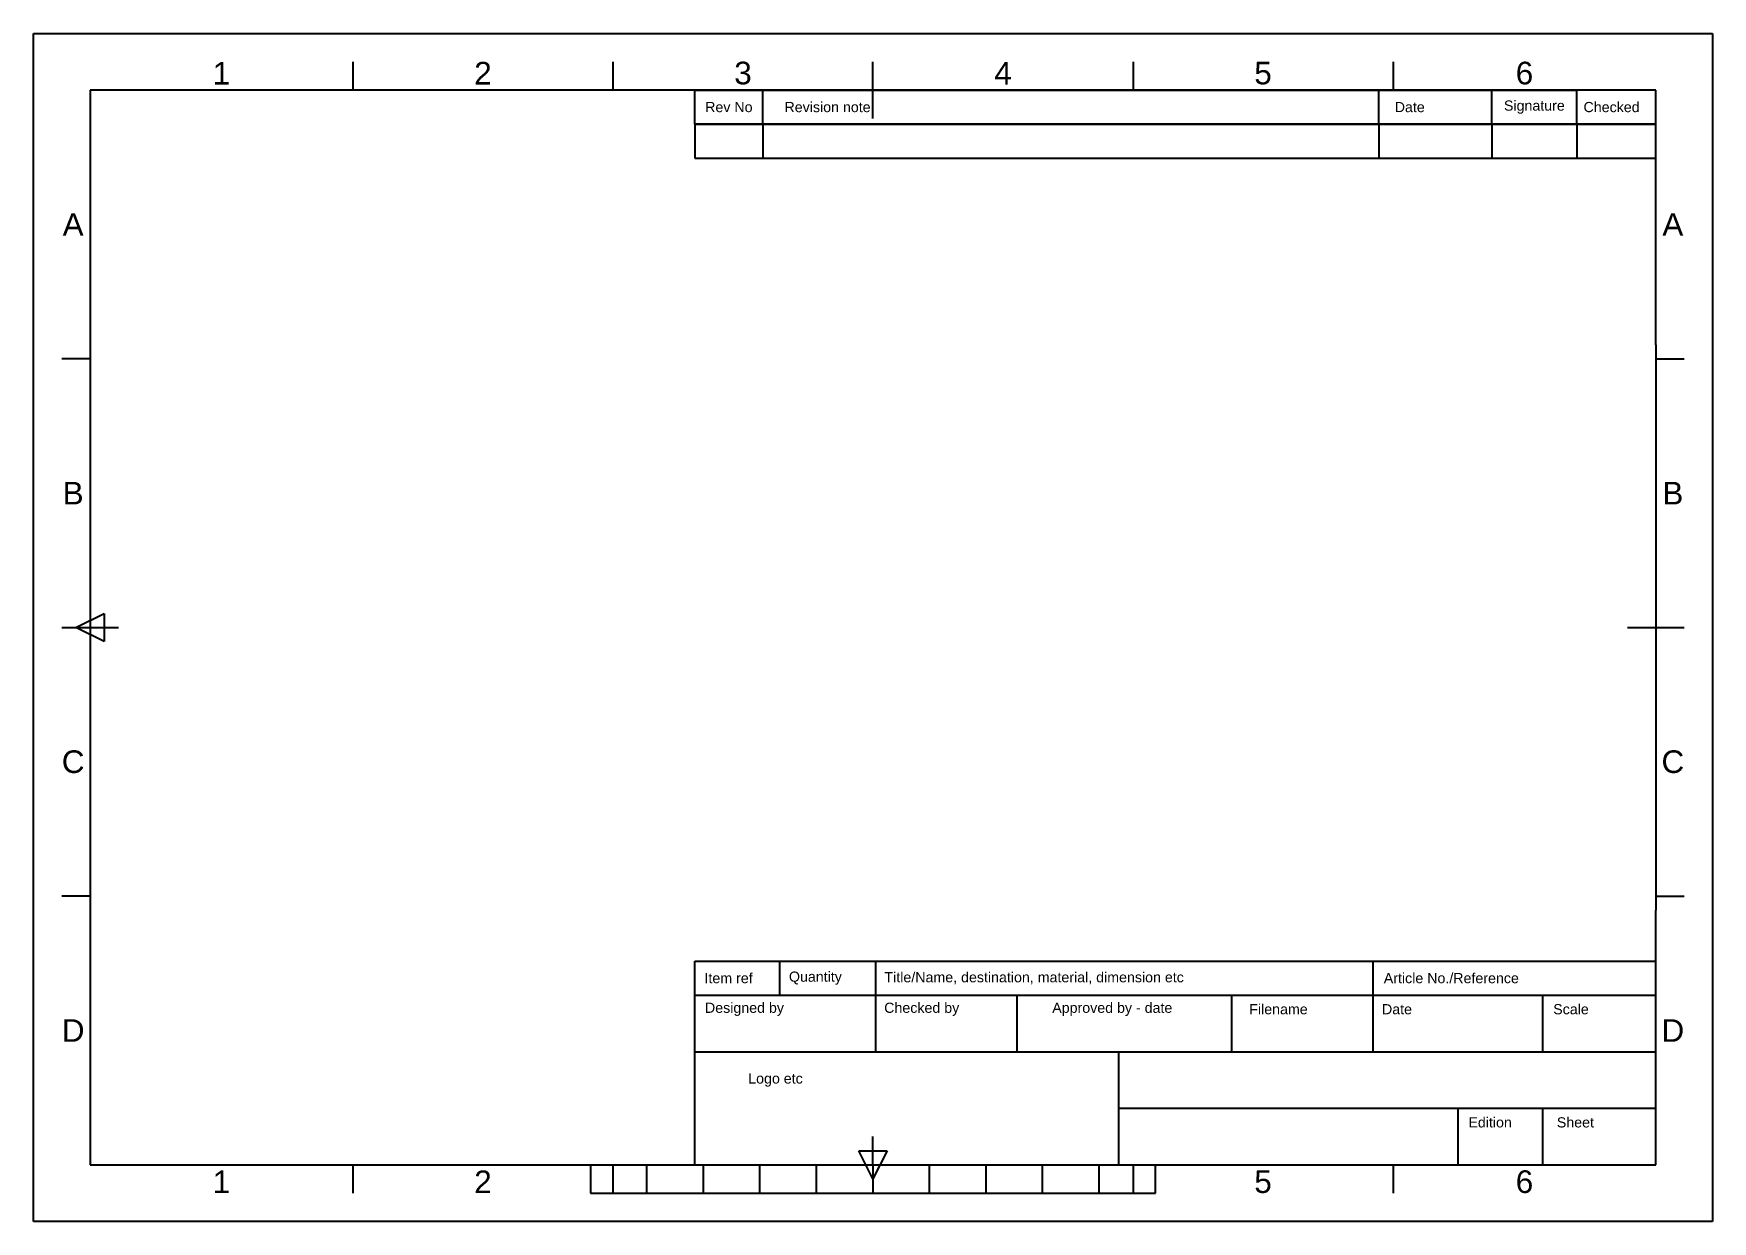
# Model space of a CAD drawing. Header units: millimetres. Extents: x 0 to 297, y 0 to 210.
import ezdxf

# ---------------------------------------------------------------- set-up
doc = ezdxf.new("R2010")
doc.units = ezdxf.units.MM
doc.layers.get('0').update_dxf_attribs({"lineweight": 25, "true_color": 0xffffff})
for name, color, linetype, lineweight, true_color in [('Border', 7, 'Continuous', 25, 0xffffff), ('Revision', 7, 'Continuous', 25, 0xffffff), ('Title', 7, 'Continuous', 25, 0xffffff)]:
    doc.layers.add(name, color=color, linetype=linetype, lineweight=lineweight, true_color=true_color)
doc.styles.add('textstyle20', font='')
doc.styles.add('textstyle21', font='')
doc.styles.add('textstyle22', font='')
doc.styles.add('textstyle23', font='')
doc.styles.add('textstyle24', font='')
doc.styles.add('textstyle25', font='')
doc.styles.add('textstyle26', font='')
doc.styles.add('textstyle27', font='')
doc.styles.add('textstyle28', font='')
doc.styles.add('textstyle29', font='')
doc.styles.add('textstyle30', font='')
doc.styles.add('textstyle31', font='')
doc.styles.add('textstyle32', font='')
doc.styles.add('textstyle33', font='')
doc.styles.add('textstyle34', font='')
doc.styles.add('textstyle35', font='')
doc.styles.add('textstyle36', font='')
doc.styles.add('textstyle37', font='')
doc.styles.add('textstyle52', font='')
doc.styles.add('textstyle53', font='')
doc.styles.add('textstyle54', font='')
doc.styles.add('textstyle55', font='')
doc.styles.add('textstyle56', font='')
doc.styles.add('textstyle57', font='')
doc.styles.add('textstyle58', font='')
doc.styles.add('textstyle59', font='')
doc.styles.add('textstyle60', font='')
doc.styles.add('textstyle61', font='')
doc.styles.add('textstyle62', font='')
doc.styles.add('textstyle63', font='')
doc.styles.add('textstyle64', font='')
doc.styles.add('textstyle65', font='')
doc.styles.add('textstyle66', font='')
doc.styles.add('textstyle67', font='')
doc.styles.add('textstyle68', font='')
doc.styles.add('textstyle69', font='')
doc.styles.get('textstyle20').set_extended_font_data('Arial')
doc.styles.get('textstyle21').set_extended_font_data('Arial')
doc.styles.get('textstyle22').set_extended_font_data('Arial')
doc.styles.get('textstyle23').set_extended_font_data('Arial')
doc.styles.get('textstyle24').set_extended_font_data('Arial')
doc.styles.get('textstyle25').set_extended_font_data('Arial')
doc.styles.get('textstyle26').set_extended_font_data('Arial')
doc.styles.get('textstyle27').set_extended_font_data('Arial')
doc.styles.get('textstyle28').set_extended_font_data('Arial')
doc.styles.get('textstyle29').set_extended_font_data('Arial')
doc.styles.get('textstyle30').set_extended_font_data('Arial')
doc.styles.get('textstyle31').set_extended_font_data('Arial')
doc.styles.get('textstyle32').set_extended_font_data('Arial')
doc.styles.get('textstyle33').set_extended_font_data('Arial')
doc.styles.get('textstyle34').set_extended_font_data('Arial')
doc.styles.get('textstyle35').set_extended_font_data('Arial')
doc.styles.get('textstyle36').set_extended_font_data('Arial')
doc.styles.get('textstyle37').set_extended_font_data('Arial')
doc.styles.get('textstyle52').set_extended_font_data('Arial')
doc.styles.get('textstyle53').set_extended_font_data('Arial')
doc.styles.get('textstyle54').set_extended_font_data('Arial')
doc.styles.get('textstyle55').set_extended_font_data('Arial')
doc.styles.get('textstyle56').set_extended_font_data('Arial')
doc.styles.get('textstyle57').set_extended_font_data('Arial')
doc.styles.get('textstyle58').set_extended_font_data('Arial')
doc.styles.get('textstyle59').set_extended_font_data('Arial')
doc.styles.get('textstyle60').set_extended_font_data('Arial')
doc.styles.get('textstyle61').set_extended_font_data('Arial')
doc.styles.get('textstyle62').set_extended_font_data('Arial')
doc.styles.get('textstyle63').set_extended_font_data('Arial')
doc.styles.get('textstyle64').set_extended_font_data('Arial')
doc.styles.get('textstyle65').set_extended_font_data('Arial')
doc.styles.get('textstyle66').set_extended_font_data('Arial')
doc.styles.get('textstyle67').set_extended_font_data('Arial')
doc.styles.get('textstyle68').set_extended_font_data('Arial')
doc.styles.get('textstyle69').set_extended_font_data('Arial')

# ---------------------------------------------------------------- blocks, each defined once
blk = doc.blocks.new('Revision')
at = {"layer": 'Revision'}
for p, q in [((-170, 0), (-14, 0)), ((-170, -6), (-170, 0)), ((-158, -6), (-158, 0)), ((-49, -6), (-49, 0)), ((-29, -6), (-29, 0)), ((0, 0), (-14, 0)), ((-14, -6), (-14, 0)), ((0, -6), (0, 0)), ((0, -6), (-170, -6)), ((-170, -6), (-170, -12)), ((-170, -6), (-170, -6)), ((-170, -6), (-158, -6)), ((-158, -6), (-158, -12)), ((-158, -6), (-49, -6)), ((-49, -6), (-49, -12)), ((-49, -6), (-29, -6)), ((-29, -6), (-29, -12)), ((-29, -6), (-14, -6)), ((-14, -6), (-14, -12)), ((-14, -6), (0, -6)), ((0, -12), (0, -6)), ((-170, -12), (0, -12))]:
    blk.add_line(p, q, dxfattribs=at)
at = {"layer": 'Revision', "char_height": 1.8, "attachment_point": 5}
for s, insert, style in [('Rev No', (-164, -3), 'textstyle24'), ('Revision note', (-146.54, -3), 'textstyle20'), ('Date', (-43.55, -3), 'textstyle21'), ('Signature', (-21.5, -3), 'textstyle22'), ('Checked', (-7.84, -3), 'textstyle23')]:
    blk.add_mtext(s, dxfattribs=dict(at, insert=insert, style=style))
blk = doc.blocks.new('Title')
at = {"layer": 'Title'}
for p, q in [((-170, 30), (-170, 36)), ((-170, 36), (0, 36)), ((-155, 30), (-155, 36)), ((-138, 30), (-138, 36)), ((-50, 30), (-50, 36)), ((0, 0), (0, 36)), ((-170, 30), (0, 30)), ((-170, 0), (-170, 30)), ((-138, 20), (-138, 30)), ((-113, 20), (-113, 30)), ((-75, 20), (-75, 30)), ((-50, 20), (-50, 30)), ((-20, 20), (-20, 30)), ((-170, 20), (0, 20)), ((-95, 0), (-95, 20)), ((-95, 10), (0, 10)), ((-35, 0), (-35, 10)), ((-20, 0), (-20, 10)), ((0, 0), (0, 10)), ((-170, 0), (0, 0))]:
    blk.add_line(p, q, dxfattribs=at)
at = {"layer": 'Title', "char_height": 1.8, "attachment_point": 5}
for s, insert, style in [('Item ref', (-164.05, 33), 'textstyle26'), ('Quantity', (-148.69, 33), 'textstyle25'), ('Title/Name, destination, material, dimension etc', (-109.99, 33), 'textstyle27'), ('Article No./Reference', (-36.19, 33), 'textstyle28'), ('Designed by', (-161.24, 27.5), 'textstyle29'), ('Checked by', (-129.88, 27.5), 'textstyle30'), ('Approved by - date', (-96.17, 27.5), 'textstyle31'), ('Filename', (-66.77, 27.5), 'textstyle32'), ('Date', (-45.8, 27.5), 'textstyle33'), ('Scale', (-15.02, 27.5), 'textstyle34'), ('Logo etc', (-155.75, 15), 'textstyle37'), ('Edition', (-29.33, 7.5), 'textstyle35'), ('Sheet', (-14.24, 7.5), 'textstyle36')]:
    blk.add_mtext(s, dxfattribs=dict(at, insert=insert, style=style))

msp = doc.modelspace()

# ---------------------------------------------------------------- linework, layer by layer
at = {"layer": 'Border'}
for p, q in [((0, 0), (0, 210)), ((0, 210), (297, 210)), ((297, 210), (297, 0)), ((56.5, 205), (56.5, 200)), ((102.5, 205), (102.5, 200)), ((148.5, 195), (148.5, 205)), ((194.5, 205), (194.5, 200)), ((240.5, 205), (240.5, 200)), ((10, 200), (10, 200)), ((10, 200), (10, 200)), ((56.5, 200), (10, 200)), ((10, 200), (10, 152.5)), ((56.5, 200), (56.5, 200)), ((102.5, 200), (56.5, 200)), ((148.5, 200), (102.5, 200)), ((194.5, 200), (148.5, 200)), ((240.5, 200), (194.5, 200)), ((287, 200), (240.5, 200)), ((287, 200), (287, 200)), ((287, 155), (287, 200)), ((287, 200), (287, 200)), ((287, 155), (287, 55)), ((10, 152.5), (5, 152.5)), ((10, 152.5), (10, 105)), ((287, 152.5), (292, 152.5)), ((7.5, 105), (12.5, 107.5)), ((12.5, 107.5), (12.5, 102.5)), ((5, 105), (15, 105)), ((12.5, 102.5), (7.5, 105)), ((10, 105), (10, 57.5)), ((282, 105), (292, 105)), ((10, 57.5), (5, 57.5)), ((10, 57.5), (10, 10)), ((287, 57.5), (292, 57.5)), ((287, 10), (287, 55)), ((148.5, 10), (148.5, 15)), ((148.5, 7.5), (146, 12.5)), ((146, 12.5), (151, 12.5)), ((151, 12.5), (148.5, 7.5)), ((10, 10), (10, 10)), ((10, 10), (56.5, 10)), ((56.5, 10), (56.5, 5)), ((56.5, 10), (56.5, 10)), ((56.5, 10), (102.5, 10)), ((98.5, 10), (198.5, 10)), ((98.5, 10), (98.5, 5)), ((102.5, 10), (102.5, 5)), ((102.5, 10), (148.5, 10)), ((108.5, 5), (108.5, 10)), ((118.5, 5), (118.5, 10)), ((128.5, 5), (128.5, 10)), ((138.5, 5), (138.5, 10)), ((148.5, 10), (148.5, 5)), ((148.5, 10), (194.5, 10)), ((158.5, 5), (158.5, 10)), ((168.5, 5), (168.5, 10)), ((178.5, 5), (178.5, 10)), ((188.5, 5), (188.5, 10)), ((194.5, 10), (194.5, 5)), ((194.5, 10), (240.5, 10)), ((198.5, 5), (198.5, 10)), ((240.5, 10), (240.5, 5)), ((240.5, 10), (287, 10)), ((287, 10), (287, 10)), ((98.5, 5), (198.5, 5)), ((297, 0), (0, 0))]:
    msp.add_line(p, q, dxfattribs=at)

# ---------------------------------------------------------------- block references
for name, p in [('Revision', (287, 200)), ('Title', (287, 10))]:
    msp.add_blockref(name, p)

# ---------------------------------------------------------------- texts
at = {"layer": 'Border', "char_height": 4, "attachment_point": 5}
for s, insert, style in [('1', (33.25, 203), 'textstyle60'), ('2', (79.5, 203), 'textstyle62'), ('3', (125.5, 203), 'textstyle64'), ('4', (171.5, 203), 'textstyle65'), ('5', (217.5, 203), 'textstyle66'), ('6', (263.75, 203), 'textstyle68'), ('A', (7, 176.25), 'textstyle52'), ('A', (290, 176.25), 'textstyle53'), ('B', (7, 128.75), 'textstyle58'), ('B', (290, 128.75), 'textstyle59'), ('C', (7, 81.25), 'textstyle56'), ('C', (290, 81.25), 'textstyle57'), ('D', (7, 33.75), 'textstyle54'), ('D', (290, 33.75), 'textstyle55'), ('1', (33.25, 7), 'textstyle61'), ('2', (79.5, 7), 'textstyle63'), ('5', (217.5, 7), 'textstyle67'), ('6', (263.75, 7), 'textstyle69')]:
    msp.add_mtext(s, dxfattribs=dict(at, insert=insert, style=style))

doc.saveas('drawing.dxf')
